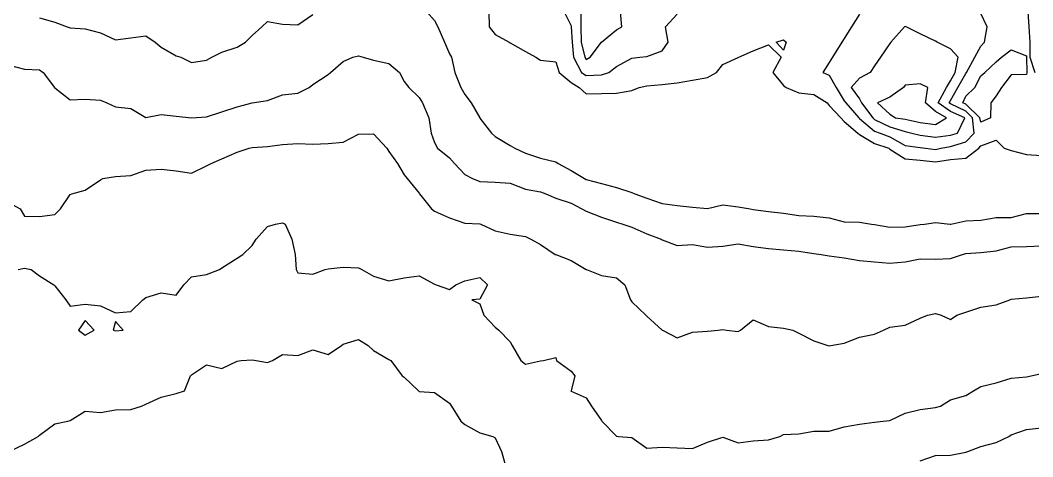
# Model space of a CAD drawing. Header units: metres. Extents: x 2681030 to 2681330, y 1246000 to 1246290.
# Drawn here: x 2681095.61 to 2681128.96, y 1246094.58 to 1246108.97 of the extents above; entities that cross this region are included whole.
import ezdxf

# ---------------------------------------------------------------- set-up
doc = ezdxf.new("R2010")
doc.units = ezdxf.units.M
doc.layers.add('BASIS_HOEHENLINIEN', color=8, linetype='Continuous')

msp = doc.modelspace()

# ---------------------------------------------------------------- linework, layer by layer
at = {"layer": 'BASIS_HOEHENLINIEN'}
for points, elevation in [([(2681108.996, 1246109.25), (2681109.25, 1246108.962), (2681109.366, 1246108.75), (2681109.581, 1246108.25), (2681109.75, 1246107.864), (2681109.815, 1246107.75), (2681109.926, 1246107.25), (2681110.126, 1246106.75), (2681110.25, 1246106.523), (2681110.457, 1246106.25), (2681110.747, 1246105.75), (2681110.75, 1246105.745), (2681111.134, 1246105.25), (2681111.25, 1246105.139), (2681111.75, 1246104.843), (2681111.899, 1246104.75), (2681112.25, 1246104.592), (2681112.75, 1246104.42), (2681113.25, 1246104.304), (2681113.327, 1246104.25), (2681113.75, 1246104.021), (2681114.198, 1246103.75), (2681114.25, 1246103.724), (2681114.75, 1246103.591), (2681115.25, 1246103.459), (2681115.75, 1246103.294), (2681115.856, 1246103.25), (2681116.25, 1246103.102), (2681116.75, 1246102.926), (2681117.25, 1246102.864), (2681117.75, 1246102.813), (2681118.25, 1246102.767), (2681118.75, 1246102.884), (2681119.25, 1246102.815), (2681119.646, 1246102.75), (2681119.75, 1246102.736), (2681120.25, 1246102.669), (2681120.75, 1246102.607), (2681121.25, 1246102.534), (2681121.75, 1246102.506), (2681122.25, 1246102.456), (2681122.75, 1246102.319), (2681123.25, 1246102.316), (2681123.65, 1246102.25), (2681123.75, 1246102.238), (2681124.25, 1246102.149), (2681124.75, 1246102.156), (2681125.25, 1246102.233), (2681125.397, 1246102.25), (2681125.75, 1246102.298), (2681126.234, 1246102.25), (2681126.25, 1246102.248), (2681126.259, 1246102.25), (2681126.75, 1246102.352), (2681127.25, 1246102.384), (2681127.75, 1246102.472), (2681128.25, 1246102.468), (2681128.75, 1246102.598), (2681129.25, 1246102.603)], 434.5), ([(2681111.038, 1246109.25), (2681111.05, 1246108.75), (2681111.25, 1246108.497), (2681111.713, 1246108.25), (2681111.75, 1246108.23), (2681112.25, 1246107.941), (2681112.596, 1246107.75), (2681112.75, 1246107.653), (2681113.25, 1246107.601), (2681113.362, 1246107.25), (2681113.75, 1246106.919), (2681114.023, 1246106.75), (2681114.25, 1246106.541), (2681114.75, 1246106.556), (2681115.25, 1246106.57), (2681115.75, 1246106.657), (2681115.995, 1246106.75), (2681116.25, 1246106.811), (2681116.75, 1246106.85), (2681117.25, 1246106.907), (2681117.75, 1246106.997), (2681118.25, 1246107.088), (2681118.537, 1246107.25), (2681118.75, 1246107.516), (2681119.25, 1246107.74), (2681119.273, 1246107.75), (2681119.75, 1246107.964), (2681120.25, 1246108.165), (2681120.675, 1246107.75), (2681120.397, 1246107.25), (2681120.75, 1246106.82), (2681120.84, 1246106.75), (2681121.25, 1246106.578), (2681121.75, 1246106.52), (2681122.185, 1246106.25), (2681122.25, 1246106.165), (2681122.634, 1246105.75), (2681122.75, 1246105.634), (2681123.191, 1246105.25), (2681123.25, 1246105.202), (2681123.75, 1246104.905), (2681124.216, 1246104.75), (2681124.25, 1246104.721), (2681124.75, 1246104.406), (2681125.25, 1246104.353), (2681125.75, 1246104.302), (2681126.25, 1246104.377), (2681126.75, 1246104.426), (2681127.181, 1246104.75), (2681127.25, 1246104.829), (2681127.75, 1246105.013), (2681128.015, 1246104.75), (2681128.25, 1246104.677), (2681128.75, 1246104.539), (2681129.25, 1246104.513)], 434), ([(2681113.524, 1246109.25), (2681113.75, 1246108.783), (2681113.752, 1246108.75), (2681113.787, 1246108.25), (2681113.831, 1246107.75), (2681114.098, 1246107.25), (2681114.25, 1246107.151), (2681114.75, 1246107.171), (2681114.99, 1246107.25), (2681115.25, 1246107.449), (2681115.75, 1246107.722), (2681116.015, 1246107.75), (2681116.25, 1246107.778), (2681116.75, 1246107.964), (2681116.948, 1246108.25), (2681116.863, 1246108.75), (2681117.25, 1246109.175)], 433.5), ([(2681114.068, 1246109.25), (2681114.069, 1246108.75), (2681114.084, 1246108.25), (2681114.2, 1246107.75), (2681114.25, 1246107.679), (2681114.38, 1246107.75), (2681114.75, 1246108.248), (2681114.752, 1246108.25), (2681115.25, 1246108.654), (2681115.419, 1246108.75), (2681115.376, 1246109.25)], 433), ([(2681125.75, 1246104.71), (2681125.933, 1246104.75), (2681126.25, 1246104.813), (2681126.75, 1246104.96), (2681127.028, 1246105.25), (2681126.977, 1246105.75), (2681126.75, 1246105.97), (2681126.25, 1246106.219), (2681126.207, 1246106.25), (2681126.25, 1246106.326), (2681126.487, 1246106.75), (2681126.75, 1246107.22), (2681126.774, 1246107.25), (2681127.047, 1246107.75), (2681127.25, 1246108.113), (2681127.368, 1246108.25), (2681127.451, 1246108.75), (2681127.25, 1246109.19)], 433.5), ([(2681128.791, 1246109.25), (2681128.829, 1246108.75), (2681128.86, 1246108.25), (2681128.866, 1246107.75), (2681129.027, 1246107.25)], 433.5), ([(2681096.25, 1246109.051), (2681096.75, 1246108.907), (2681097.156, 1246108.75), (2681097.25, 1246108.718), (2681097.75, 1246108.691), (2681098.25, 1246108.557), (2681098.75, 1246108.322), (2681099.25, 1246108.387), (2681099.75, 1246108.458), (2681100.059, 1246108.25), (2681100.25, 1246108.085), (2681100.75, 1246107.794), (2681100.902, 1246107.75), (2681101.25, 1246107.582), (2681101.75, 1246107.657), (2681101.924, 1246107.75), (2681102.25, 1246107.921), (2681102.75, 1246108.087), (2681103.029, 1246108.25), (2681103.25, 1246108.463), (2681103.566, 1246108.75), (2681103.75, 1246108.932), (2681104.25, 1246108.837), (2681104.75, 1246108.817), (2681105.25, 1246109.159)], 434.5), ([(2681123.25, 1246109.167), (2681122.987, 1246108.75), (2681122.75, 1246108.374), (2681122.672, 1246108.25), (2681122.357, 1246107.75), (2681122.25, 1246107.581), (2681122.041, 1246107.25), (2681122.25, 1246107.159), (2681122.482, 1246106.75), (2681122.75, 1246106.313), (2681122.799, 1246106.25), (2681123.225, 1246105.75), (2681123.25, 1246105.726), (2681123.75, 1246105.316), (2681123.927, 1246105.25), (2681124.25, 1246105.127), (2681124.75, 1246104.844), (2681125.25, 1246104.772), (2681125.43, 1246104.75), (2681125.75, 1246104.71)], 433.5), ([(2681126.25, 1246105.186), (2681126.482, 1246105.25), (2681126.716, 1246105.75), (2681126.25, 1246105.957), (2681125.847, 1246106.25), (2681126.115, 1246106.75), (2681126.25, 1246106.969), (2681126.407, 1246107.25), (2681126.497, 1246107.75), (2681126.25, 1246108.031), (2681125.804, 1246108.25), (2681125.75, 1246108.276), (2681125.25, 1246108.522), (2681124.784, 1246108.75), (2681124.75, 1246108.767), (2681124.731, 1246108.75), (2681124.283, 1246108.25), (2681124.25, 1246108.203), (2681123.94, 1246107.75), (2681123.75, 1246107.472), (2681123.598, 1246107.25), (2681123.25, 1246107.066), (2681122.975, 1246106.75), (2681123.25, 1246106.375), (2681123.313, 1246106.25), (2681123.686, 1246105.75), (2681123.75, 1246105.696), (2681124.25, 1246105.461), (2681124.75, 1246105.302), (2681124.973, 1246105.25), (2681125.25, 1246105.184), (2681125.75, 1246105.119), (2681126.25, 1246105.186)], 433), ([(2681120.831, 1246108.25), (2681120.75, 1246107.984), (2681120.503, 1246108.25), (2681120.75, 1246108.326), (2681120.831, 1246108.25)], 434), ([(2681127.565, 1246105.75), (2681127.25, 1246105.613), (2681127.217, 1246105.75), (2681126.75, 1246106.203), (2681126.657, 1246106.25), (2681126.75, 1246106.464), (2681127.049, 1246106.75), (2681127.25, 1246107.135), (2681127.382, 1246107.25), (2681127.75, 1246107.594), (2681127.931, 1246107.75), (2681128.25, 1246107.995), (2681128.75, 1246107.794), (2681128.752, 1246107.75), (2681128.766, 1246107.25), (2681128.75, 1246107.18), (2681128.25, 1246107.166), (2681127.923, 1246106.75), (2681127.75, 1246106.478), (2681127.578, 1246106.25), (2681127.565, 1246105.75)], 434), ([(2681095.25, 1246107.493), (2681095.75, 1246107.361), (2681096.25, 1246107.339), (2681096.362, 1246107.25), (2681096.744, 1246106.75), (2681096.75, 1246106.741), (2681097.25, 1246106.349), (2681097.75, 1246106.37), (2681098.25, 1246106.335), (2681098.462, 1246106.25), (2681098.75, 1246106.121), (2681099.25, 1246106.06), (2681099.75, 1246105.759), (2681100.25, 1246105.868), (2681100.75, 1246105.809), (2681101.25, 1246105.756), (2681101.75, 1246105.787), (2681102.25, 1246105.95), (2681102.75, 1246106.115), (2681103.246, 1246106.25), (2681103.25, 1246106.251), (2681103.75, 1246106.327), (2681104.25, 1246106.506), (2681104.75, 1246106.571), (2681105.122, 1246106.75), (2681105.25, 1246106.847), (2681105.75, 1246107.178), (2681105.834, 1246107.25), (2681106.25, 1246107.615), (2681106.56, 1246107.75), (2681106.75, 1246107.802), (2681106.904, 1246107.75), (2681107.25, 1246107.658), (2681107.75, 1246107.547), (2681108.096, 1246107.25), (2681108.25, 1246106.949), (2681108.413, 1246106.75), (2681108.75, 1246106.42), (2681108.86, 1246106.25), (2681109.067, 1246105.75), (2681109.146, 1246105.25), (2681109.25, 1246104.942), (2681109.358, 1246104.75), (2681109.75, 1246104.439), (2681109.913, 1246104.25), (2681110.25, 1246103.886), (2681110.506, 1246103.75), (2681110.75, 1246103.651), (2681111.25, 1246103.631), (2681111.75, 1246103.596), (2681112.25, 1246103.399), (2681112.75, 1246103.317), (2681112.926, 1246103.25), (2681113.25, 1246103.107), (2681113.75, 1246102.935), (2681114.111, 1246102.75), (2681114.25, 1246102.677), (2681114.75, 1246102.48), (2681115.25, 1246102.31), (2681115.456, 1246102.25), (2681115.75, 1246102.15), (2681116.25, 1246101.923), (2681116.722, 1246101.75), (2681116.75, 1246101.734), (2681117.25, 1246101.548), (2681117.75, 1246101.582), (2681118.25, 1246101.493), (2681118.75, 1246101.523), (2681119.25, 1246101.598), (2681119.75, 1246101.506), (2681120.25, 1246101.44), (2681120.75, 1246101.4), (2681121.25, 1246101.361), (2681121.75, 1246101.282), (2681121.989, 1246101.25), (2681122.25, 1246101.205), (2681122.75, 1246101.132), (2681123.25, 1246101.047), (2681123.75, 1246101.001), (2681124.25, 1246100.965), (2681124.75, 1246101.003), (2681125.25, 1246101.101), (2681125.75, 1246101.089), (2681126.25, 1246101.111), (2681126.644, 1246101.25), (2681126.75, 1246101.279), (2681127.25, 1246101.314), (2681127.75, 1246101.364), (2681128.25, 1246101.499), (2681128.75, 1246101.515), (2681129.25, 1246101.535)], 435), ([(2681125.75, 1246105.528), (2681126.112, 1246105.75), (2681125.75, 1246105.963), (2681125.42, 1246106.25), (2681125.499, 1246106.75), (2681125.25, 1246106.872), (2681124.75, 1246106.83), (2681124.695, 1246106.75), (2681124.25, 1246106.438), (2681123.847, 1246106.25), (2681124.25, 1246105.876), (2681124.44, 1246105.75), (2681124.75, 1246105.708), (2681125.25, 1246105.595), (2681125.75, 1246105.528)], 432.5), ([(2681095.25, 1246102.95), (2681095.611, 1246102.75), (2681095.75, 1246102.506), (2681096.25, 1246102.498), (2681096.75, 1246102.563), (2681096.941, 1246102.75), (2681097.25, 1246103.226), (2681097.307, 1246103.25), (2681097.75, 1246103.366), (2681098.25, 1246103.709), (2681098.336, 1246103.75), (2681098.75, 1246103.82), (2681099.25, 1246103.853), (2681099.75, 1246104.027), (2681100.25, 1246104.065), (2681100.75, 1246104.002), (2681101.25, 1246103.924), (2681101.75, 1246104.172), (2681101.901, 1246104.25), (2681102.25, 1246104.403), (2681102.75, 1246104.625), (2681103.149, 1246104.75), (2681103.25, 1246104.776), (2681103.75, 1246104.806), (2681104.25, 1246104.879), (2681104.75, 1246104.902), (2681105.25, 1246104.89), (2681105.75, 1246104.902), (2681106.25, 1246104.946), (2681106.75, 1246105.22), (2681107.25, 1246105.228), (2681107.681, 1246104.75), (2681107.75, 1246104.647), (2681108.031, 1246104.25), (2681108.25, 1246103.874), (2681108.35, 1246103.75), (2681108.75, 1246103.267), (2681108.764, 1246103.25), (2681109.15, 1246102.75), (2681109.25, 1246102.676), (2681109.75, 1246102.455), (2681110.25, 1246102.277), (2681110.75, 1246102.257), (2681110.776, 1246102.25), (2681111.25, 1246102.027), (2681111.75, 1246101.918), (2681112.25, 1246101.838), (2681112.432, 1246101.75), (2681112.75, 1246101.575), (2681113.23, 1246101.25), (2681113.25, 1246101.242), (2681113.75, 1246101.045), (2681114.25, 1246100.753), (2681114.26, 1246100.75), (2681114.75, 1246100.551), (2681115.25, 1246100.479), (2681115.523, 1246100.25), (2681115.714, 1246099.75), (2681115.75, 1246099.691), (2681116.218, 1246099.25), (2681116.25, 1246099.218), (2681116.75, 1246098.755), (2681116.758, 1246098.75), (2681117.25, 1246098.504), (2681117.75, 1246098.69), (2681118.25, 1246098.719), (2681118.598, 1246098.75), (2681118.75, 1246098.775), (2681118.869, 1246098.75), (2681119.25, 1246098.709), (2681119.337, 1246098.75), (2681119.75, 1246099.088), (2681120.25, 1246098.878), (2681120.75, 1246098.822), (2681121.051, 1246098.75), (2681121.25, 1246098.651), (2681121.75, 1246098.397), (2681122.211, 1246098.25), (2681122.25, 1246098.241), (2681122.311, 1246098.25), (2681122.75, 1246098.321), (2681123.25, 1246098.519), (2681123.75, 1246098.625), (2681124.04, 1246098.75), (2681124.25, 1246098.852), (2681124.75, 1246098.919), (2681125.25, 1246099.146), (2681125.489, 1246099.25), (2681125.75, 1246099.301), (2681125.943, 1246099.25), (2681126.25, 1246099.109), (2681126.459, 1246099.25), (2681126.75, 1246099.342), (2681127.25, 1246099.514), (2681127.75, 1246099.582), (2681128.199, 1246099.75), (2681128.25, 1246099.77), (2681128.75, 1246099.814), (2681129.25, 1246099.872)], 435.5), ([(2681095.538, 1246100.75), (2681095.75, 1246100.796), (2681095.969, 1246100.75), (2681096.25, 1246100.543), (2681096.714, 1246100.25), (2681096.75, 1246100.219), (2681097.108, 1246099.75), (2681097.25, 1246099.544), (2681097.75, 1246099.604), (2681098.25, 1246099.559), (2681098.75, 1246099.323), (2681099.25, 1246099.369), (2681099.653, 1246099.75), (2681099.75, 1246099.826), (2681100.25, 1246099.987), (2681100.75, 1246099.905), (2681101.002, 1246100.25), (2681101.25, 1246100.513), (2681101.75, 1246100.591), (2681102.168, 1246100.75), (2681102.25, 1246100.811), (2681102.75, 1246101.124), (2681102.943, 1246101.25), (2681103.25, 1246101.544), (2681103.377, 1246101.75), (2681103.75, 1246102.166), (2681104.019, 1246102.25), (2681104.25, 1246102.295), (2681104.337, 1246102.25), (2681104.56, 1246101.75), (2681104.666, 1246101.25), (2681104.7, 1246100.75), (2681104.75, 1246100.647), (2681105.25, 1246100.595), (2681105.65, 1246100.75), (2681105.75, 1246100.776), (2681106.25, 1246100.824), (2681106.75, 1246100.803), (2681106.857, 1246100.75), (2681107.25, 1246100.533), (2681107.75, 1246100.379), (2681108.25, 1246100.479), (2681108.75, 1246100.541), (2681109.25, 1246100.268), (2681109.307, 1246100.25), (2681109.75, 1246100.089), (2681109.961, 1246100.25), (2681110.25, 1246100.38), (2681110.75, 1246100.494), (2681110.997, 1246100.25), (2681110.75, 1246099.776), (2681110.488, 1246099.75), (2681110.75, 1246099.619), (2681110.877, 1246099.25), (2681111.25, 1246098.856), (2681111.368, 1246098.75), (2681111.75, 1246098.368), (2681111.816, 1246098.25), (2681112.092, 1246097.75), (2681112.25, 1246097.634), (2681112.75, 1246097.745), (2681112.843, 1246097.75), (2681113.25, 1246097.852), (2681113.275, 1246097.75), (2681113.75, 1246097.399), (2681113.874, 1246097.25), (2681113.75, 1246096.754), (2681113.744, 1246096.75), (2681113.75, 1246096.738), (2681114.25, 1246096.521), (2681114.421, 1246096.25), (2681114.75, 1246095.77), (2681114.764, 1246095.75), (2681115.25, 1246095.258), (2681115.313, 1246095.25), (2681115.75, 1246095.215), (2681116.25, 1246094.856), (2681116.75, 1246094.895), (2681117.25, 1246094.875), (2681117.75, 1246094.849), (2681118.25, 1246095.056), (2681118.75, 1246095.224), (2681119.25, 1246095.033), (2681119.75, 1246095.103), (2681120.25, 1246095.134), (2681120.622, 1246095.25), (2681120.75, 1246095.308), (2681121.25, 1246095.338), (2681121.75, 1246095.426), (2681122.25, 1246095.422), (2681122.75, 1246095.563), (2681123.25, 1246095.651), (2681123.75, 1246095.724), (2681124.026, 1246095.75), (2681124.25, 1246095.775), (2681124.75, 1246096.019), (2681125.25, 1246096.137), (2681125.75, 1246096.197), (2681125.914, 1246096.25), (2681126.25, 1246096.456), (2681126.75, 1246096.596), (2681127.01, 1246096.75), (2681127.25, 1246096.893), (2681127.75, 1246097.016), (2681128.25, 1246097.172), (2681128.75, 1246097.216), (2681128.903, 1246097.25), (2681129.25, 1246097.319)], 436), ([(2681097.75, 1246098.588), (2681098.049, 1246098.75), (2681097.75, 1246099.066), (2681097.529, 1246098.75), (2681097.75, 1246098.588)], 436), ([(2681098.75, 1246098.733), (2681099.005, 1246098.75), (2681098.75, 1246099.041), (2681098.674, 1246098.75), (2681098.75, 1246098.733)], 436), ([(2681095.25, 1246094.756), (2681095.75, 1246094.994), (2681096.199, 1246095.25), (2681096.25, 1246095.285), (2681096.75, 1246095.662), (2681097.177, 1246095.75), (2681097.25, 1246095.779), (2681097.75, 1246096.076), (2681098.25, 1246096.034), (2681098.75, 1246096.123), (2681099.25, 1246096.136), (2681099.6, 1246096.25), (2681099.75, 1246096.307), (2681100.25, 1246096.543), (2681100.75, 1246096.668), (2681101.019, 1246096.75), (2681101.223, 1246097.25), (2681101.25, 1246097.281), (2681101.75, 1246097.612), (2681102.25, 1246097.486), (2681102.75, 1246097.727), (2681102.89, 1246097.75), (2681103.25, 1246097.773), (2681103.379, 1246097.75), (2681103.75, 1246097.683), (2681103.922, 1246097.75), (2681104.25, 1246097.952), (2681104.75, 1246097.913), (2681105.25, 1246098.106), (2681105.75, 1246097.952), (2681106.19, 1246098.25), (2681106.25, 1246098.29), (2681106.75, 1246098.444), (2681107.072, 1246098.25), (2681107.25, 1246098.087), (2681107.75, 1246097.785), (2681107.812, 1246097.75), (2681108.19, 1246097.25), (2681108.25, 1246097.199), (2681108.726, 1246096.75), (2681108.75, 1246096.732), (2681109.25, 1246096.702), (2681109.75, 1246096.344), (2681109.81, 1246096.25), (2681110.116, 1246095.75), (2681110.25, 1246095.639), (2681110.75, 1246095.372), (2681111.174, 1246095.25), (2681111.25, 1246095.205), (2681111.459, 1246094.75), (2681111.605, 1246094.25)], 436.5), ([(2681125.25, 1246094.443), (2681125.75, 1246094.617), (2681126.25, 1246094.629), (2681126.75, 1246094.726), (2681126.816, 1246094.75), (2681127.25, 1246094.914), (2681127.75, 1246095.053), (2681128.168, 1246095.25), (2681128.25, 1246095.296), (2681128.75, 1246095.477), (2681129.25, 1246095.534)], 436.5)]:
    msp.add_lwpolyline(points, dxfattribs=dict(at, elevation=elevation))

doc.saveas('drawing.dxf')
